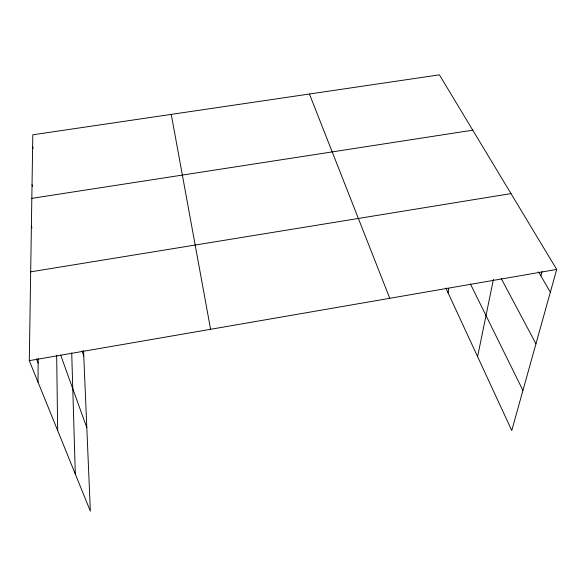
<?xml version="1.0" encoding="UTF-8"?>
<svg xmlns="http://www.w3.org/2000/svg" width="586" height="586" viewBox="0 0 586 586"><rect width="100%" height="100%" fill="white"/><g stroke="black" fill="none" stroke-linecap="round" stroke-linejoin="round"><path stroke-width="0.88" d="M38.017 382.138L38.163 358.691M83.542 350.67L90.354 511.153L29.3 360.646L32.816 134.795L439.397 74.847L556.7 269.428L511.754 430.527L445.858 288.026M448.092 292.861L448.766 288.407M477.597 356.669L493.412 279.419M540.893 275.874L542.035 271.494M29.3 360.646L556.7 269.428M30.684 271.845L510.985 193.592M31.827 198.354L472.748 130.173M538.607 271.948L550.349 292.194M501.14 278.372L535.948 343.814M470.419 283.961L522.932 390.474M36.493 358.896L38.134 363.056M309.43 94.009L389.763 298.303M60.666 355.094L86.809 427.685M31.395 226.174L31.966 227.859M82.077 350.941L83.769 356.076M32.04 184.751L32.582 186.429M32.633 146.661L33.168 148.39M171.259 114.38L210.594 329.288M71.712 352.904L75.316 474.074M56.659 355.219L57.677 430.6"/></g></svg>
